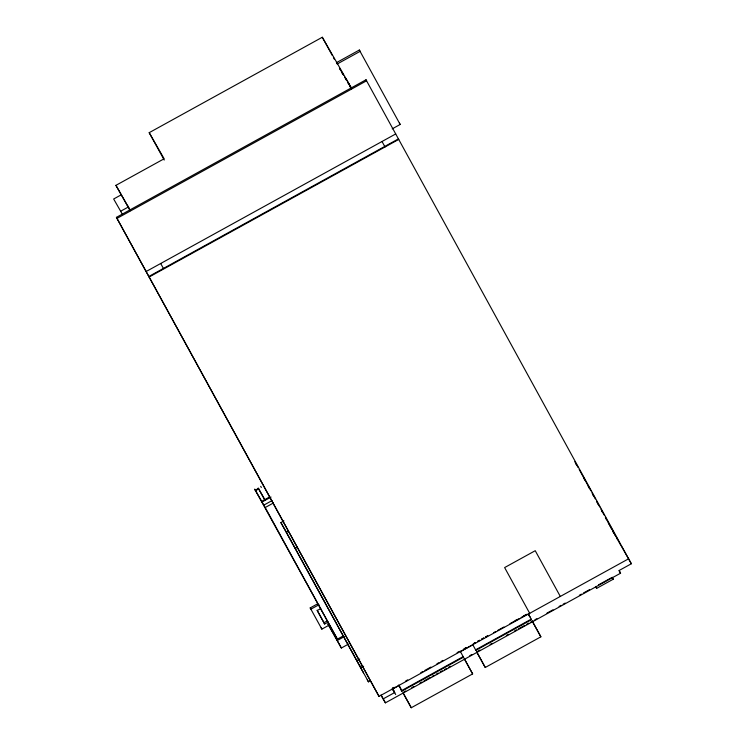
<?xml version="1.0" encoding="UTF-8"?>
<svg xmlns="http://www.w3.org/2000/svg" width="745" height="745" viewBox="0 0 745 745"><rect width="100%" height="100%" fill="white"/><g stroke="black" fill="none" stroke-linecap="round" stroke-linejoin="round"><path stroke-width="1.12" d="M164.217 160.063L149.196 132.675L322.306 37.25L351.742 88.655M359.341 50.036L336.414 62.673L337.178 64.005L360.096 51.368L359.341 50.036L400.167 124.471L392.196 128.866M121.156 194.864L113.659 198.999L120.662 211.226L128.159 207.101L115.931 185.347L164.142 158.769L149.196 132.675M116.416 217.363L366.009 79.78L366.587 80.795L116.993 218.387L116.416 217.363L378.134 694.824L379.019 696.379L628.622 558.787M146.122 271.525L395.716 133.942M148.832 276.479L398.435 138.887L398.733 139.417L149.14 277.01L116.993 218.387M255.293 490.201L258.45 488.469M255.544 490.638L258.701 488.906M343.473 635.792L337.373 639.163L254.678 489.102L261.691 501.338L269.588 496.98M261.691 501.338L262.054 502.009L271.031 497.064M263.842 505.119L271.962 500.64M262.054 502.009L265.211 507.522L273.331 503.043M363.458 672.81L280.893 522.58L283.938 520.904M280.893 522.58L286.406 532.209L288.334 531.148M295.281 548.394L297.199 547.333M328.88 625.26L321.859 629.134L310.199 607.911L317.296 603.99M318.944 604.744L310.916 609.168L310.199 607.911M320.722 608.609L317.268 610.518L324.662 624.003L328.117 622.094M317.072 610.211L323.935 622.736L327.4 620.827M348.455 644.108L341.35 648.029L327.949 624.031L328.526 623.705M327.949 624.031L333.825 634.284L334.403 633.967M337.243 640.532L344.209 636.686M356.79 660.61L359.677 659.018M286.406 532.209L360.058 666.561L361.977 665.509M360.058 666.561L360.785 667.837L363.662 666.244M367.266 679.766L368.458 681.843L370.488 680.725M381.012 694.992L383.228 698.866L394.627 692.58L392.419 688.296L394.189 687.318M405.69 680.986L407.701 679.868M420.813 672.642L422.825 671.534M424.846 670.416L430.899 667.082M436.952 663.748L438.963 662.64M440.984 661.523L442.996 660.415M457.113 652.629L459.134 651.521M464.051 648.802L465.83 647.824M473.457 643.624L475.496 642.497M477.536 641.38L479.566 640.253M481.605 639.126L483.645 638.009M485.675 636.882L487.714 635.764M515.205 620.613L517.244 619.486M523.353 616.115L525.383 614.997M394.254 687.439L392.419 688.296M464.116 648.923L465.895 647.945M473.55 643.727L475.571 642.609M477.601 641.492L479.622 640.374M481.643 639.266L483.663 638.148M485.684 637.031L487.705 635.923M493.777 632.57L495.798 631.462M497.818 630.345L503.89 627.001M509.953 623.658L519.06 618.639M521.081 617.521L527.143 614.178M460.447 651.642L472.842 644.807L472.544 644.276L475.878 650.338L531.492 619.682L528.466 614.15L529.76 613.433L504.626 567.578L535.236 550.704L560.305 596.447M366.009 79.78L631.341 563.76L619.086 570.521L620.566 573.212L385.407 702.842L381.524 696.072M475.589 649.836L531.204 619.169L531.492 619.682M401.676 691.239L463.474 657.174L463.176 656.643L401.387 690.736L401.676 691.239L399.059 685.484L392.727 688.976L395.697 694.536M403.688 692.096L405.727 690.978M411.827 687.616L413.857 686.49M419.957 683.128L421.996 682.01M424.026 680.883L430.126 677.522M432.165 676.404L434.195 675.277M436.225 674.16L438.265 673.042M440.295 671.915L442.334 670.798M444.365 669.681L446.395 668.554M448.434 667.436L450.464 666.309M469.788 655.665L471.818 654.538M477.918 651.177L479.957 650.059M490.126 644.453L492.156 643.326M506.395 635.485L508.425 634.358M514.525 630.996L516.564 629.879M518.595 628.752L524.694 625.39M526.734 624.273L528.764 623.146M530.803 622.028L532.833 620.911M534.863 619.784L536.903 618.667M546.923 613.135L553.014 609.783M559.095 606.43L561.125 605.312M563.155 604.195L565.185 603.077M579.377 595.246L581.407 594.128M583.437 593.011L589.519 589.658M598.524 584.862L611.207 577.878M595.581 586.529L596.633 588.364L613.219 579.228L612.185 577.338L613.219 579.228M403.045 692.841L411.249 707.75L472.637 673.908L460.14 651.111M476.707 651.95L485.256 667.483L540.87 636.817L532.265 621.116M399.413 123.139L400.167 124.471M574.823 461.676L578.083 467.46M614.346 533.867L615.417 535.748M616.497 537.62L620.492 544.809M621.023 545.536L631.341 563.76M351.603 88.618L348.688 83.663L351.472 88.73M385.025 146.979L382.008 141.494M343.473 75.133L339.431 68.074L340.54 70.105M344.628 77.154L346.36 80.171M347.515 82.192L348.669 84.204M619.104 570.661L620.566 573.212M528.745 614.886L529.872 616.86L528.866 615.016M475.571 649.808L475.878 650.338M115.931 185.347L130.282 210.388M129.714 209.624L127.432 205.629L130.226 210.733M392.336 688.464L394.627 692.58M393.09 690.028L394.235 692.04M265.211 500.268L258.198 488.04L264.913 500.286M323.935 622.736L324.662 624.003M321.142 627.867L321.859 629.134M532.321 621.283L540.87 636.817M464.433 658.999L472.637 673.908M579.2 469.49L590.878 490.797M591.986 492.827L595.32 498.917M596.438 500.947L599.772 507.028M600.889 509.058L604.223 515.149M605.331 517.179L606.449 519.209M607.557 521.239L617.568 539.501M575.438 462.924L576.546 464.954M583.773 478.141L584.89 480.171M588.224 486.261L589.342 488.292M592.675 494.373L593.784 496.403M597.127 502.493L598.235 504.523M601.569 510.604L602.686 512.635M606.02 518.725L607.138 520.755M608.246 522.785L611.58 528.866M346.034 78.681L351.528 88.702M349.824 86.224L350.932 88.245M341.629 72.125L342.756 74.155M322.306 37.25L332.298 55.475M333.406 57.505L334.514 59.526M595.6 586.483L596.633 588.364M476.651 651.773L485.256 667.483M398.752 684.953L402.011 690.904M403.101 692.887L411.249 707.75M160.697 263.497L163.406 268.442M120.662 211.226L122.338 214.29M383.228 698.866L385.407 702.842M149.14 277.01L379.019 696.379M360.785 667.837L368.458 681.843M260.694 486.355L261.318 487.463M265.211 507.522L337.373 639.163M333.825 634.284L341.35 648.029M613.806 532.926L612.679 530.952L613.806 532.926"/></g></svg>
